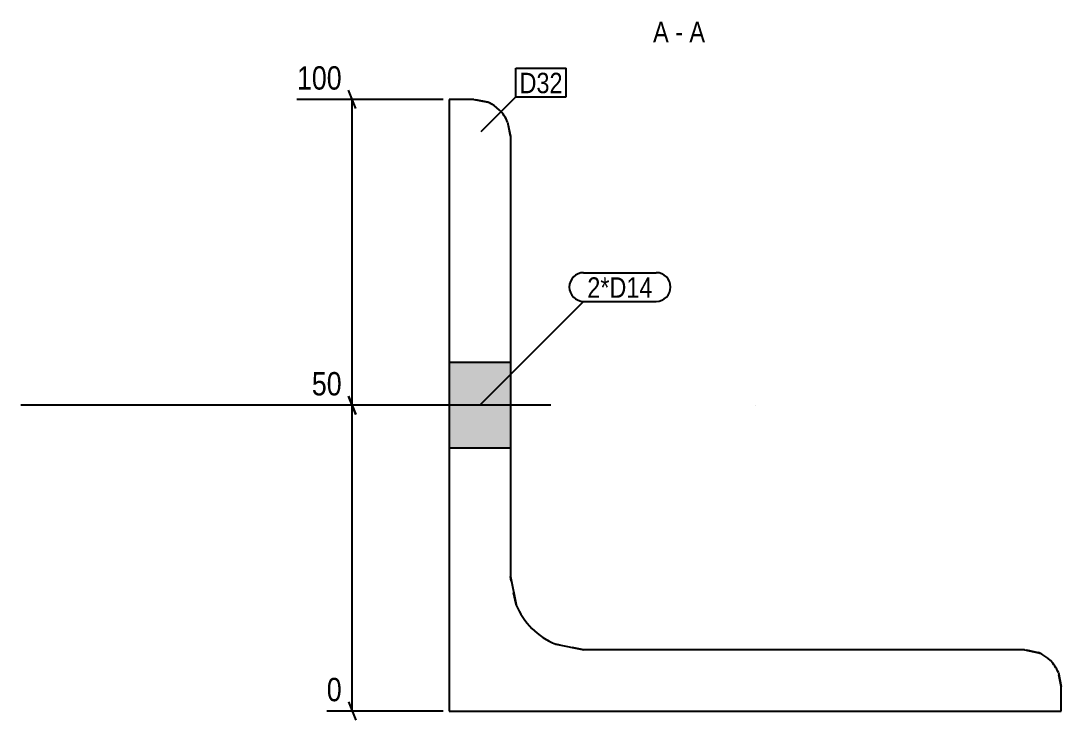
# Model space of a CAD drawing. Header units: millimetres. Extents: x 5 to 10813, y 3 to 240.
# Drawn here: x 10643.2 to 10813.2, y 3 to 117.4 of the extents above; entities that cross this region are included whole.
import ezdxf

# ---------------------------------------------------------------- set-up
doc = ezdxf.new("R2010")
doc.units = ezdxf.units.MM
doc.linetypes.add('DXK_LINE_DOT2', pattern=[3.9198, 1.9599, -1.9599])
doc.linetypes.add('DXK_LINE_DOT3', pattern=[5.9187, 2.979, -0.9799, 0.9799, -0.9799])
for name, color, linetype in [('MÅLSÆTNING', 7, 'Continuous'), ('STÅL', 7, 'Continuous'), ('TEKST', 7, 'Continuous')]:
    doc.layers.add(name, color=color, linetype=linetype)
doc.styles.add('Arial Narrow', font='ARIALN.TTF', dxfattribs={"height": 0.2})

msp = doc.modelspace()

# ---------------------------------------------------------------- hatches: boundary and pattern name
at = {"layer": 'STÅL', "linetype": 'Continuous'}
msp.add_hatch(color=96, dxfattribs=at).paths.add_polyline_path([(10723.23, 47.5), (10723.23, 61.5), (10713.23, 61.5), (10713.23, 47.5)])
msp.add_hatch(color=96, dxfattribs=at).paths.add_polyline_path([(10723.23, 47.5), (10723.23, 61.5), (10713.23, 61.5), (10713.23, 47.5)])

# ---------------------------------------------------------------- linework, layer by layer
at = {"layer": 'MÅLSÆTNING', "color": 7, "linetype": 'Continuous'}
for p, q in [((10697.97, 103), (10696.77, 106)), ((10712.23, 104.5), (10688.36, 104.5)), ((10697.37, 54.5), (10697.37, 104.5)), ((10712.23, 54.5), (10690.79, 54.5)), ((10712.23, 54.5), (10690.79, 54.5)), ((10696.77, 56), (10697.97, 53)), ((10697.97, 53), (10696.77, 56)), ((10697.37, 4.5), (10697.37, 54.5)), ((10696.77, 6), (10697.97, 3)), ((10712.23, 4.5), (10693.23, 4.5))]:
    msp.add_line(p, q, dxfattribs=at)
at = {"layer": 'STÅL', "color": 2, "linetype": 'Continuous'}
for p, q in [((10717.23, 104.5), (10713.23, 104.5)), ((10713.23, 104.5), (10713.23, 4.5)), ((10717.23, 104.5), (10719.53, 104.04)), ((10722.78, 100.8), (10723.23, 98.5)), ((10723.23, 98.5), (10723.23, 26.5)), ((10723.23, 26.5), (10724.15, 21.91)), ((10730.64, 15.41), (10735.23, 14.5)), ((10807.23, 14.5), (10735.23, 14.5)), ((10807.23, 14.5), (10809.53, 14.04)), ((10812.78, 10.8), (10813.23, 8.5)), ((10813.23, 4.5), (10813.23, 8.5)), ((10713.23, 4.5), (10813.23, 4.5))]:
    msp.add_line(p, q, dxfattribs=at)
at = {"layer": 'STÅL', "color": 7, "linetype": 'DXK_LINE_DOT2'}
for p, q in [((10719.53, 104.04), (10717.23, 104.5)), ((10723.23, 98.5), (10722.78, 100.8)), ((10724.15, 21.91), (10723.23, 26.5)), ((10735.23, 14.5), (10730.64, 15.41)), ((10809.53, 14.04), (10807.23, 14.5)), ((10813.23, 8.5), (10812.78, 10.8))]:
    msp.add_line(p, q, dxfattribs=at)
at = {"layer": 'STÅL', "color": 96, "linetype": 'Continuous'}
for p, q in [((10723.23, 61.5), (10713.23, 61.5)), ((10723.23, 61.5), (10713.23, 61.5)), ((10729.83, 54.5), (10643.23, 54.5)), ((10729.83, 54.5), (10643.23, 54.5)), ((10723.23, 47.5), (10713.23, 47.5)), ((10723.23, 47.5), (10713.23, 47.5))]:
    msp.add_line(p, q, dxfattribs=at)
at = {"layer": 'STÅL', "color": 7, "linetype": 'DXK_LINE_DOT3'}
msp.add_line((10763.23, 54.5), (10763.23, 54.5), dxfattribs=at)
at = {"layer": 'STÅL', "color": 2, "linetype": 'Continuous'}
for centre, radius, start, end in [((10717.23, 98.5), 6, 22.5, 67.5), ((10735.23, 26.5), 12, 202.5, 247.5), ((10807.23, 8.5), 6, 22.5, 67.5)]:
    msp.add_arc(centre, radius, start, end, dxfattribs=at)
at = {"layer": 'STÅL', "color": 7, "linetype": 'DXK_LINE_DOT2'}
for centre, radius, start, end in [((10717.23, 98.5), 6, 22.5, 67.5), ((10735.23, 26.5), 12, 202.5, 247.5), ((10807.23, 8.5), 6, 22.5, 67.5)]:
    msp.add_arc(centre, radius, start, end, dxfattribs=at)

# ---------------------------------------------------------------- wipeouts: each hides what was drawn before it
at = {"color": 0, "linetype": 'Continuous'}
for points in [[(10749.11, 113.85), (10749.11, 117.35), (10746.55, 117.35), (10746.55, 113.85)], [(10751.43, 113.85), (10751.43, 117.35), (10750.16, 117.35), (10750.16, 113.85)], [(10755.04, 113.85), (10755.04, 117.35), (10752.48, 117.35), (10752.48, 113.85)]]:
    msp.add_wipeout(points, dxfattribs=at).dxf.layer = 'TEKST'
at = {"color": 0}
for points in [[(10731.77, 105.51), (10731.77, 109.01), (10724.73, 109.01), (10724.73, 105.51)], [(10746.46, 72.07), (10746.46, 75.57), (10735.8, 75.57), (10735.8, 72.07)]]:
    msp.add_wipeout(points, dxfattribs=at).dxf.layer = 'TEKST'

# ---------------------------------------------------------------- next in the draw order: texts
at = {"layer": 'TEKST', "color": 3, "linetype": 'Continuous', "style": 'Arial Narrow'}
for s, p in [('A', (10746.55, 113.85)), ('A', (10752.48, 113.85)), ('-', (10750.16, 113.85))]:
    msp.add_text(s, height=3.34, dxfattribs=at).set_placement(p)

# ---------------------------------------------------------------- next in the draw order: wipeouts: each hides what was drawn before it
at = {"color": 0, "linetype": 'Continuous'}
for points in [[(10696.47, 105.3), (10696.47, 110.9), (10687.56, 110.9), (10687.56, 105.3)], [(10696.47, 55.3), (10696.47, 60.9), (10689.99, 60.9), (10689.99, 55.3)], [(10696.47, 5.3), (10696.47, 10.9), (10692.43, 10.9), (10692.43, 5.3)]]:
    msp.add_wipeout(points, dxfattribs=at).dxf.layer = 'MÅLSÆTNING'
at = {"color": 0}
for points in [[(10731.77, 105.51), (10731.77, 109.01), (10724.73, 109.01), (10724.73, 105.51)], [(10746.46, 72.07), (10746.46, 75.57), (10735.8, 75.57), (10735.8, 72.07)]]:
    msp.add_wipeout(points, dxfattribs=at).dxf.layer = 'TEKST'

# ---------------------------------------------------------------- next in the draw order: linework, layer by layer
at = {"layer": 'TEKST', "color": 7, "linetype": 'Continuous'}
for p, q in [((10724.13, 109.61), (10732.37, 109.61)), ((10724.13, 104.91), (10724.13, 109.61)), ((10732.37, 104.91), (10732.37, 109.61)), ((10718.48, 99.26), (10724.13, 104.91)), ((10724.13, 104.91), (10732.37, 104.91)), ((10735.2, 76.17), (10747.06, 76.17)), ((10718.23, 54.5), (10735.2, 71.47)), ((10735.2, 71.47), (10747.06, 71.47))]:
    msp.add_line(p, q, dxfattribs=at)
for centre, start, end in [((10735.2, 73.82), 90, 270), ((10747.06, 73.82), 270, 90)]:
    msp.add_arc(centre, 2.35, start, end, dxfattribs=at)

# ---------------------------------------------------------------- next in the draw order: texts
at = {"layer": 'MÅLSÆTNING', "color": 3, "linetype": 'Continuous', "style": 'Arial Narrow'}
for s, height, p in [('100', 3.818, (10688.36, 106.1)), ('50', 3.818, (10690.79, 56.1)), ('0', 3.82, (10693.23, 6.1))]:
    msp.add_text(s, height=height, dxfattribs=at).set_placement(p)
at = {"layer": 'TEKST', "color": 3, "style": 'Arial Narrow'}
for s, p in [('D32', (10724.73, 105.51)), ('2*D14', (10735.8, 72.07))]:
    msp.add_text(s, height=3.34, dxfattribs=at).set_placement(p)

doc.saveas('drawing.dxf')
